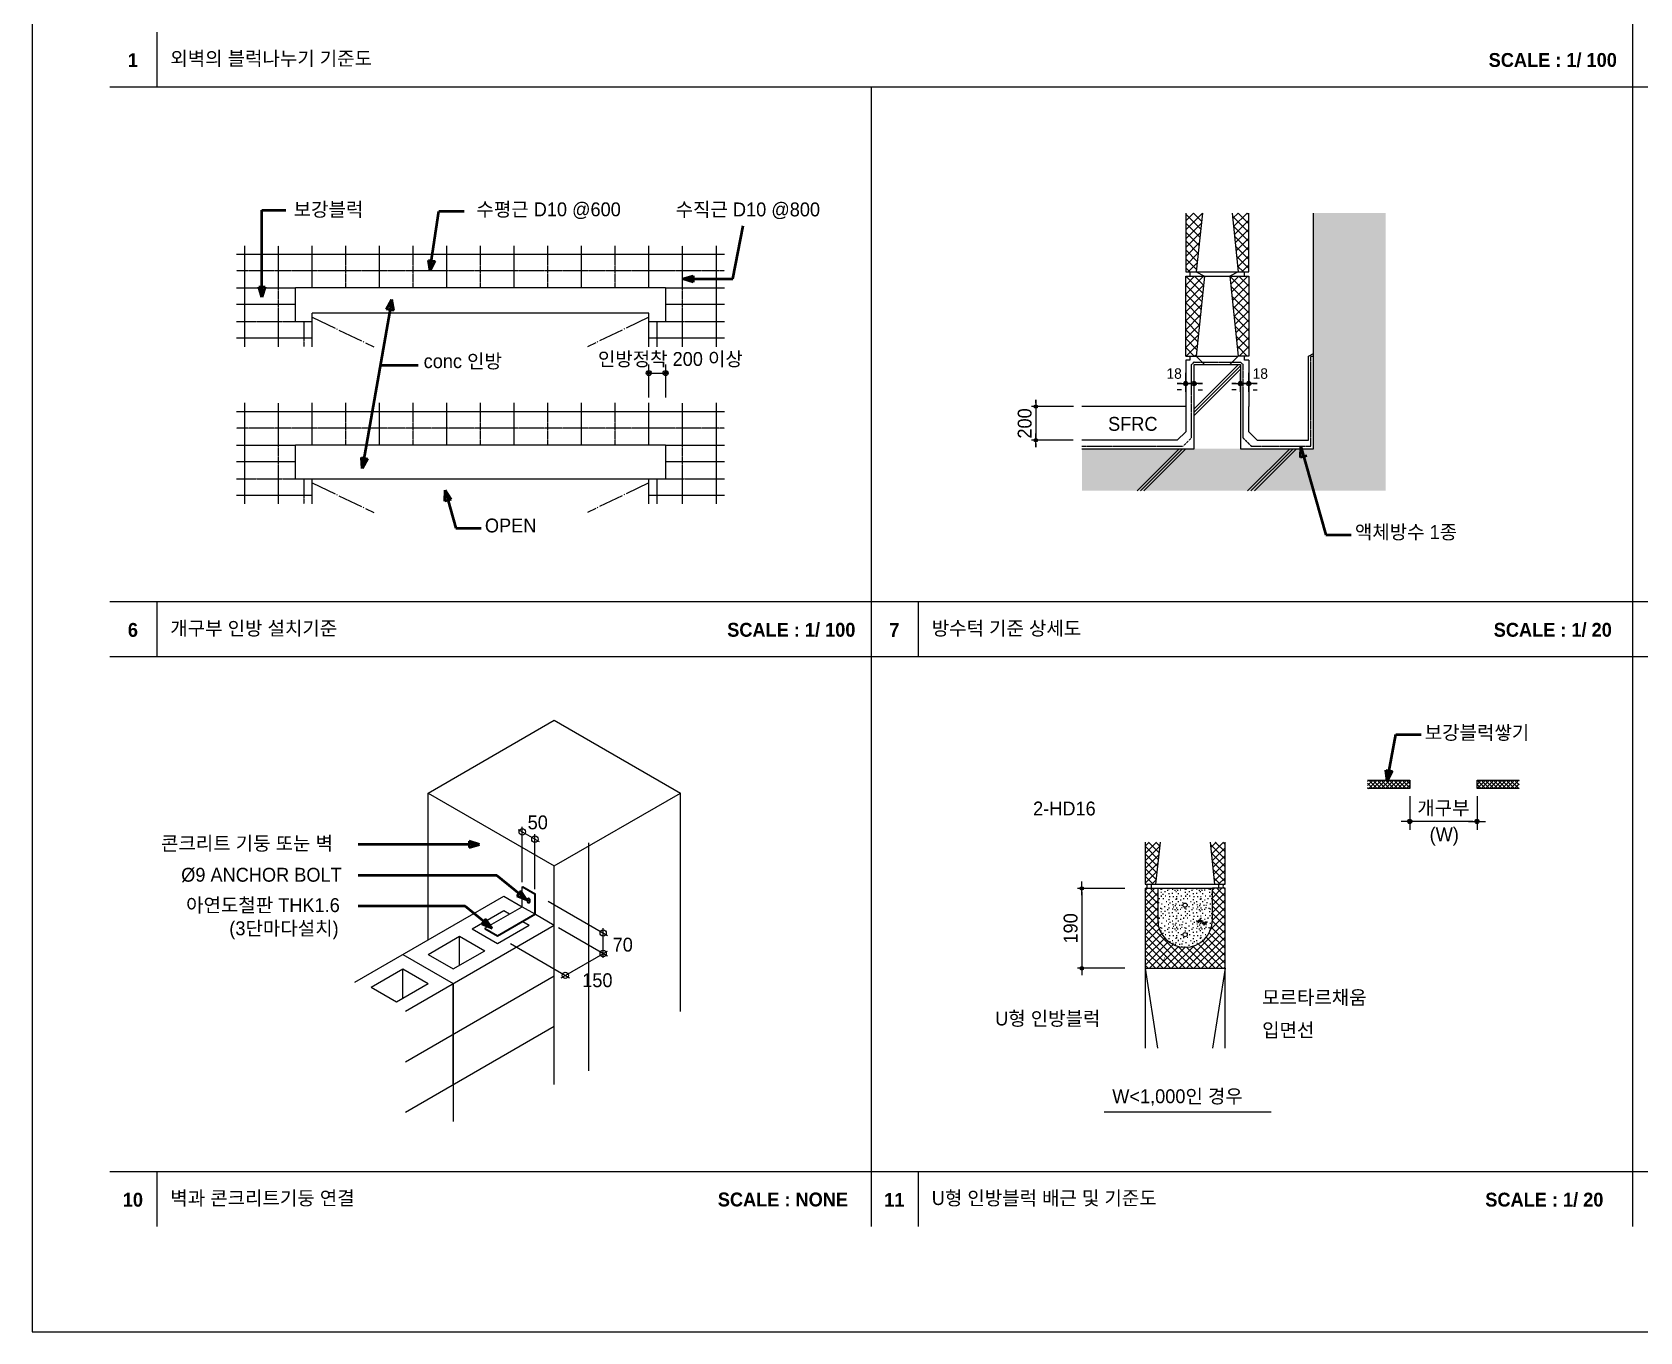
# Model space of a CAD drawing. Header units: millimetres. Extents: x 0 to 42000, y 0 to 29700.
# Drawn here: x 0 to 19108, y 0 to 15442 of the extents above; entities that cross this region are included whole.
import ezdxf
from ezdxf.enums import TextEntityAlignment as Align

# ---------------------------------------------------------------- set-up
doc = ezdxf.new("R2010")
doc.units = ezdxf.units.MM
doc.linetypes.add('CEN', pattern=[35, 30, -2, 1, -2])
doc.linetypes.add('DASH_3', pattern=[3, 2, -1])
for name, color, linetype in [('1', 1, 'Continuous'), ('3TEX', 3, 'Continuous'), ('4', 4, 'Continuous'), ('6', 6, 'Continuous'), ('7', 7, 'Continuous'), ('7DIM', 9, 'Continuous'), ('9', 9, 'Continuous'), ('A-steel', 3, 'Continuous'), ('AA-XXXX-SDET', 7, 'Continuous'), ('CEN', 1, 'CEN'), ('DIM', 7, 'Continuous'), ('HATCH', 8, 'Continuous'), ('SY', 1, 'Continuous'), ('WA2', 6, 'Continuous')]:
    doc.layers.add(name, color=color, linetype=linetype)
doc.styles.add('1', font='')
doc.styles.add('나눔고딕', font='')
doc.styles.add('돋움', font='')
doc.styles.get('1').set_extended_font_data('Dotum')
doc.styles.get('나눔고딕').set_extended_font_data('Dotum')
doc.styles.get('돋움').set_extended_font_data('Dotum')
doc.dimstyles.new('DIM1', dxfattribs={"dimtxt": 3.5, "dimasz": 0.8, "dimexe": 1, "dimexo": 3, "dimgap": 1, "dimtad": 1, "dimdec": 0, "dimzin": 1, "dimlunit": 6, "dimtxsty": '나눔고딕', "dimblk": 'DIMDOT', "dimcen": 1, "dimclrd": 256, "dimclre": 256, "dimclrt": 3, "dimadec": 0, "dimazin": 0, "dimtfac": 1, "dimtdec": 0, "dimtix": 1, "dimtmove": 2, "dimatfit": 3, "dimldrblk": 'DIMDOT', "dimfxl": 1, "dimtolj": 1, "dimarcsym": 0})
doc.dimstyles.new('SAMOO-3', dxfattribs={"dimscale": 300, "dimtxt": 3.0005, "dimasz": 1, "dimexe": 2, "dimexo": 2, "dimgap": 1, "dimtad": 1, "dimdec": 0, "dimdsep": 46, "dimlunit": 6, "dimtxsty": '1', "dimblk1": 'DIMDOT', "dimblk2": 'DIMDOT', "dimsah": 1, "dimcen": 2.5, "dimdle": 1.5, "dimclrd": 8, "dimclre": 8, "dimclrt": 3, "dimadec": 0, "dimazin": 0, "dimtfac": 1, "dimtdec": 0, "dimtix": 1, "dimtmove": 2, "dimatfit": 3, "dimldrblk": 'DIMDOT', "dimfxl": 1, "dimtvp": 1, "dimtolj": 1, "dimtzin": 0, "dimarcsym": 0})

# ---------------------------------------------------------------- blocks, each defined once
blk = doc.blocks.new('AUDIT_I_111115095846-1')
at = {"color": 0}
for p, q in [((29796.3, 15566.5), (29796.22, 15566.44)), ((29796.22, 15566.5), (30021.22, 15341.48)), ((29806.32, 15470.48), (29902.36, 15566.5)), ((30008.42, 15566.5), (29816.42, 15374.52)), ((30021.22, 15447.54), (29902.26, 15566.5)), ((30008.32, 15566.5), (30021.22, 15553.6)), ((30021.22, 15235.42), (29808.7, 15447.96)), ((29821.18, 15329.42), (30021.22, 15129.36)), ((29826.52, 15278.56), (30021.22, 15473.26)), ((30021.22, 15367.2), (29836.62, 15182.6)), ((30021.22, 15023.3), (29833.66, 15210.88)), ((29846.74, 15086.66), (30021.22, 15261.14)), ((30021.22, 15155.08), (29856.84, 14990.7)), ((29846.14, 15092.34), (30021.22, 14917.24)), ((30021.22, 14811.18), (29858.6, 14973.8)), ((29866.94, 14894.74), (30021.22, 15049.02)), ((30021.22, 14942.96), (29877.04, 14798.78)), ((29871.08, 14855.26), (30021.22, 14705.12)), ((30003.8, 14616.5), (29883.56, 14736.74)), ((29887.14, 14702.82), (30021.22, 14836.9)), ((30021.22, 14730.84), (29906.88, 14616.5)), ((29896.04, 14618.2), (29897.74, 14616.5)), ((30012.94, 14616.5), (30021.22, 14624.78))]:
    blk.add_line(p, q, dxfattribs=at)
blk = doc.blocks.new('AUDIT_I_111115095846-0')
at = {"color": 0}
for p, q in [((29483.42, 15566.5), (29271.22, 15354.32)), ((29271.22, 15460.38), (29377.36, 15566.5)), ((29271.3, 15566.5), (29271.22, 15566.44)), ((29271.22, 15566.5), (29474.78, 15362.92)), ((29484.9, 15458.86), (29377.26, 15566.5)), ((29483.32, 15566.5), (29495, 15554.82)), ((29271.22, 15248.26), (29485.26, 15462.3)), ((29464.68, 15266.96), (29271.22, 15460.44)), ((29271.22, 15354.38), (29454.58, 15171)), ((29472.78, 15343.76), (29271.22, 15142.2)), ((29444.48, 15075.04), (29271.22, 15248.32)), ((29271.22, 15036.14), (29460.3, 15225.22)), ((29271.22, 15142.26), (29434.38, 14979.08)), ((29447.82, 15106.68), (29271.22, 14930.08)), ((29424.28, 14883.12), (29271.22, 15036.2)), ((29271.22, 14824.02), (29435.34, 14988.14)), ((29271.22, 14930.14), (29414.18, 14787.16)), ((29422.86, 14869.6), (29271.22, 14717.96)), ((29404.08, 14691.22), (29271.22, 14824.08)), ((29271.22, 14718.02), (29372.74, 14616.5)), ((29275.82, 14616.5), (29410.38, 14751.06)), ((29397.9, 14632.52), (29381.88, 14616.5))]:
    blk.add_line(p, q, dxfattribs=at)
blk = doc.blocks.new('AUDIT_I_111115095846-2')
at = {"color": 0}
for p, q in [((29271.22, 16223.82), (29363.9, 16316.5)), ((29469.9, 16316.44), (29271.22, 16117.76)), ((29449.7, 16124.6), (29271.22, 16303.08)), ((29363.84, 16316.5), (29459.8, 16220.54)), ((29826.58, 16278), (30021.22, 16083.36)), ((29894.2, 16316.5), (29829.34, 16251.64)), ((29839.46, 16155.7), (30000.26, 16316.5)), ((30021.22, 16189.42), (29894.14, 16316.5)), ((30000.2, 16316.5), (30021.22, 16295.48)), ((29271.22, 16011.7), (29457.42, 16197.9)), ((29271.22, 16197.02), (29439.6, 16028.64)), ((29429.5, 15932.68), (29271.22, 16090.96)), ((29444.94, 16079.36), (29271.22, 15905.64)), ((30021.22, 15977.3), (29839.06, 16159.46)), ((30021.22, 16231.4), (29849.56, 16059.74)), ((29859.66, 15963.78), (30021.22, 16125.34)), ((29271.22, 15984.9), (29419.4, 15836.72)), ((29271.22, 15799.58), (29432.46, 15960.82)), ((29409.3, 15740.76), (29271.22, 15878.84)), ((29851.54, 16040.92), (30021.22, 15871.24)), ((30021.22, 15765.18), (29864.02, 15922.38)), ((30021.22, 16019.28), (29869.76, 15867.82)), ((29879.86, 15771.86), (30021.22, 15913.22)), ((29419.98, 15842.28), (29271.22, 15693.52)), ((29271.22, 15772.78), (29399.2, 15644.78)), ((29300.26, 15616.5), (29407.5, 15723.74)), ((29876.5, 15803.84), (30021.22, 15659.12)), ((29957.78, 15616.5), (29888.98, 15685.3)), ((30021.22, 15807.16), (29889.96, 15675.9)), ((29936.62, 15616.5), (30021.22, 15701.1)), ((29321.42, 15616.5), (29271.22, 15666.72))]:
    blk.add_line(p, q, dxfattribs=at)
blk = doc.blocks.new('DIMDOT')
at = {"color": 0}
blk.add_line((-2, 0), (2, 0), dxfattribs=at)
for radius in [0.5, 0.25]:
    blk.add_circle((0, 0), radius, dxfattribs=at)
blk = doc.blocks.new('*D3195')
at = {"layer": '7DIM', "lineweight": -2, "transparency": 16777216}
for p, q in [((12376, 10993), (11879, 10993)), ((11929, 11033), (11929, 11073)), ((11929, 10993), (11929, 10593)), ((12373, 10593), (11879, 10593)), ((11929, 10553), (11929, 10513))]:
    blk.add_line(p, q, dxfattribs=at)
at = {"layer": 'Defpoints', "color": 0, "transparency": 16777216}
for p in [(12526, 10993), (11929, 10593), (12523, 10593)]:
    blk.add_point(p, dxfattribs=at)
at = {"layer": '7DIM', "lineweight": -2, "transparency": 16777216, "xscale": 40, "yscale": 40, "zscale": 40}
for p, rotation in [((11929, 10993), 270), ((11929, 10593), 90)]:
    blk.add_blockref('DIMDOT', p, dxfattribs=dict(at, rotation=rotation))
at = {"layer": '7DIM', "color": 3, "transparency": 16777216, "insert": (11797, 10793), "char_height": 165, "attachment_point": 5, "rotation": 90, "style": '나눔고딕'}
blk.add_mtext('\\A1;200', dxfattribs=at)
blk = doc.blocks.new('*D3196')
at = {"layer": 'Defpoints', "color": 0, "transparency": 16777216}
for p in [(14360, 11267), (14360, 11067), (14460, 11067)]:
    blk.add_point(p, dxfattribs=at)
at = {"layer": 'DIM', "color": 8, "lineweight": -2, "transparency": 16777216}
for p, q in [((14360, 11167), (14360, 11367)), ((14460, 11167), (14460, 11367)), ((14310, 11267), (14260, 11267)), ((14460, 11267), (14360, 11267)), ((14510, 11267), (14560, 11267))]:
    blk.add_line(p, q, dxfattribs=at)
at = {"layer": 'DIM', "color": 8, "lineweight": -2, "transparency": 16777216, "xscale": 50, "yscale": 50, "zscale": 50}
blk.add_blockref('DIMDOT', (14360, 11267), dxfattribs=at)
at = {"layer": 'DIM', "color": 8, "lineweight": -2, "transparency": 16777216, "xscale": 50, "yscale": 50, "zscale": 50, "rotation": 180}
blk.add_blockref('DIMDOT', (14460, 11267), dxfattribs=at)
at = {"layer": 'DIM', "color": 3, "transparency": 16777216, "insert": (14597, 11385), "char_height": 125, "attachment_point": 5, "style": '1'}
blk.add_mtext('\\A1;18', dxfattribs=at)
blk = doc.blocks.new('*D3201')
at = {"layer": 'Defpoints', "color": 0, "transparency": 16777216}
for p in [(13810, 11267), (13710, 11067), (13810, 11067)]:
    blk.add_point(p, dxfattribs=at)
at = {"layer": 'DIM', "color": 8, "lineweight": -2, "transparency": 16777216}
for p, q in [((13710, 11167), (13710, 11367)), ((13810, 11167), (13810, 11367)), ((13660, 11267), (13610, 11267)), ((13710, 11267), (13810, 11267)), ((13860, 11267), (13910, 11267))]:
    blk.add_line(p, q, dxfattribs=at)
at = {"layer": 'DIM', "color": 8, "lineweight": -2, "transparency": 16777216, "xscale": 50, "yscale": 50, "zscale": 50}
blk.add_blockref('DIMDOT', (13710, 11267), dxfattribs=at)
at = {"layer": 'DIM', "color": 8, "lineweight": -2, "transparency": 16777216, "xscale": 50, "yscale": 50, "zscale": 50, "rotation": 180}
blk.add_blockref('DIMDOT', (13810, 11267), dxfattribs=at)
at = {"layer": 'DIM', "color": 3, "transparency": 16777216, "insert": (13573, 11385), "char_height": 125, "attachment_point": 5, "style": '1'}
blk.add_mtext('\\A1;18', dxfattribs=at)
blk = doc.blocks.new('*D3204')
at = {"layer": '7DIM', "lineweight": -2, "transparency": 16777216}
for p, q in [((12988, 5269), (12426, 5269)), ((12476, 5229), (12476, 4359)), ((12988, 4319), (12426, 4319))]:
    blk.add_line(p, q, dxfattribs=at)
at = {"layer": 'Defpoints', "color": 0, "transparency": 16777216}
for p in [(13138, 5269), (12476, 4319), (13138, 4319)]:
    blk.add_point(p, dxfattribs=at)
at = {"layer": '7DIM', "lineweight": -2, "transparency": 16777216, "xscale": 40, "yscale": 40, "zscale": 40}
for p, rotation in [((12476, 5269), 90), ((12476, 4319), 270)]:
    blk.add_blockref('DIMDOT', p, dxfattribs=dict(at, rotation=rotation))
at = {"layer": '7DIM', "color": 3, "transparency": 16777216, "insert": (12343, 4794), "char_height": 165, "attachment_point": 5, "rotation": 90, "style": '나눔고딕'}
blk.add_mtext('\\A1;190', dxfattribs=at)
blk = doc.blocks.new('AUDIT_I_111115095846-8')
at = {"color": 0}
for p, q in [((20262.2, 5041.48), (20197.98, 4977.26)), ((20197.98, 5026.74), (20212.72, 5041.48)), ((20261.18, 4941.48), (20197.98, 5004.7)), ((20210.66, 5041.48), (20310.66, 4941.48)), ((20211.68, 4941.48), (20311.68, 5041.48)), ((20360.14, 4941.48), (20260.14, 5041.48)), ((20361.16, 5041.48), (20261.16, 4941.48)), ((20309.62, 5041.48), (20409.62, 4941.48)), ((20310.64, 4941.48), (20410.64, 5041.48)), ((20459.1, 4941.48), (20359.1, 5041.48)), ((20460.12, 5041.48), (20360.12, 4941.48)), ((20408.58, 5041.48), (20508.58, 4941.48)), ((20409.6, 4941.48), (20509.6, 5041.48)), ((20558.06, 4941.48), (20458.06, 5041.48)), ((20559.08, 5041.48), (20459.08, 4941.48)), ((20507.54, 5041.48), (20607.54, 4941.48)), ((20508.56, 4941.48), (20608.56, 5041.48)), ((20657.02, 4941.48), (20557.02, 5041.48)), ((20658.04, 5041.48), (20558.04, 4941.48)), ((20606.5, 5041.48), (20697.98, 4950)), ((20607.52, 4941.48), (20697.98, 5031.94)), ((20697.98, 4999.48), (20655.98, 5041.48)), ((20697.98, 4982.46), (20657, 4941.48)), ((21548.68, 5041.48), (21497.98, 4990.78)), ((21497.98, 5040.26), (21499.2, 5041.48)), ((21497.98, 5040.64), (21597.14, 4941.48)), ((21547.66, 4941.48), (21497.98, 4991.16)), ((21498.16, 4941.48), (21598.16, 5041.48)), ((21646.62, 4941.48), (21546.62, 5041.48)), ((21647.64, 5041.48), (21547.64, 4941.48)), ((21596.1, 5041.48), (21696.1, 4941.48)), ((21597.12, 4941.48), (21697.12, 5041.48)), ((21745.58, 4941.48), (21645.58, 5041.48)), ((21746.6, 5041.48), (21646.6, 4941.48)), ((21695.06, 5041.48), (21795.06, 4941.48)), ((21696.08, 4941.48), (21796.08, 5041.48)), ((21844.54, 4941.48), (21744.54, 5041.48)), ((21845.56, 5041.48), (21745.56, 4941.48)), ((21794.02, 5041.48), (21894.02, 4941.48)), ((21795.04, 4941.48), (21895.04, 5041.48)), ((21943.5, 4941.48), (21843.5, 5041.48)), ((21944.52, 5041.48), (21844.52, 4941.48)), ((21892.98, 5041.48), (21992.98, 4941.48)), ((21894, 4941.48), (21994, 5041.48)), ((21997.98, 4985.96), (21942.46, 5041.48)), ((21997.98, 4995.98), (21943.48, 4941.48)), ((21991.94, 5041.48), (21997.98, 5035.44)), ((20197.98, 4955.22), (20211.7, 4941.48)), ((21497.98, 4941.68), (21498.18, 4941.48)), ((21992.96, 4941.48), (21997.98, 4946.5))]:
    blk.add_line(p, q, dxfattribs=at)
blk = doc.blocks.new('*D3173')
at = {"layer": 'Defpoints', "color": 0, "transparency": 16777216}
for p in [(16373, 6464), (17173, 6464), (16373, 6064)]:
    blk.add_point(p, dxfattribs=at)
at = {"layer": 'DIM', "color": 8, "lineweight": -2, "transparency": 16777216}
for p, q in [((16373, 6364), (16373, 5964)), ((17173, 6364), (17173, 5964)), ((17123, 6064), (16423, 6064))]:
    blk.add_line(p, q, dxfattribs=at)
at = {"layer": 'DIM', "color": 8, "lineweight": -2, "transparency": 16777216, "xscale": 50, "yscale": 50, "zscale": 50, "rotation": 180}
blk.add_blockref('DIMDOT', (16373, 6064), dxfattribs=at)
at = {"layer": 'DIM', "color": 8, "lineweight": -2, "transparency": 16777216, "xscale": 50, "yscale": 50, "zscale": 50}
blk.add_blockref('DIMDOT', (17173, 6064), dxfattribs=at)
at = {"layer": 'DIM', "color": 3, "transparency": 16777216, "insert": (16773, 6215), "char_height": 165, "attachment_point": 5, "style": '1'}
blk.add_mtext('\\A1;개구부', dxfattribs=at)

msp = doc.modelspace()

# ---------------------------------------------------------------- hatches: boundary and pattern name
h = msp.add_hatch(color=253)
h.dxf.hatch_style = 1
h.paths.add_polyline_path([(15228.9, 10493.1), (16088.6, 10493.1), (16088.6, 13293.1), (15228.9, 13293.1)])
h.paths.add_polyline_path([(12476.3, 10493.1), (16088.6, 10493.1), (16088.6, 9993.1), (12476.3, 9993.1)])
at = {"layer": 'AA-XXXX-SDET'}
h = msp.add_hatch(dxfattribs=at)
h.set_pattern_fill('N-SANDS01', color=8, scale=600, style=0, pattern_type=2)
h.set_pattern_definition([(75.0113, (13396.423, 4684.533), (288.31137, 1153.75806), [0.3, -3344.007]), (64.895, (13510.555, 4745.553), (288.3114, 692.2548), [0.3, -2038.296]), (35.004, (13348.195, 4604.913), (288.31137, 230.7516), [0.3, -2815.543]), (4.9899, (13552.555, 4795.353), (2594.802312, 230.751612), [0.3, -15917.1523]), (75.0113, (13581.883, 4785.627), (288.31137, 1153.75806), [0.3, -3344.007]), (64.895, (13313.275, 4573.61), (288.3114, 692.2548), [0.3, -2038.296]), (64.895, (13419.955, 4714.953), (288.3114, 692.2548), [0.3, -2038.296]), (30.0294, (13359.637, 4670.553), (3171.42505, 1846.0129), [0.3, -5993.916]), (4.9899, (13552.855, 4795.413), (2594.802312, 230.751612), [0.3, -15917.1523]), (64.895, (13494.895, 4784.133), (288.3114, 692.2548), [0.3, -2038.296]), (80.1104, (13595.035, 4768.353), (1441.55684, 8307.05804), [0.3, -10071.684]), (80.1104, (13563.355, 4588.533), (1441.55684, 8307.058043), [0.3, -10071.684]), (64.895, (13495.015, 4784.373), (288.3114, 692.2548), [0.3, -2038.296]), (64.895, (13594.88, 4677.033), (288.3114, 692.2548), [0.3, -2038.296]), (40.1918, (13386.325, 4639.113), (4901.29326, 4153.52902), [0.3, -6793.367]), (25.0267, (13600.561, 4709.133), (1441.55684, 692.25484), [0.3, -3817.925]), (64.895, (13424.515, 4794.46), (288.3114, 692.2548), [0.3, -2038.296]), (25.0267, (13374.535, 4576.797), (1441.55684, 692.25484), [0.3, -3817.925]), (64.895, (13519.495, 4707.753), (288.3114, 692.2548), [0.3, -2038.296]), (75.0113, (13523.27, 4635.687), (288.31137, 1153.75806), [0.3, -3344.007]), (64.895, (13556.815, 4615.46), (288.3114, 692.2548), [0.3, -2038.296]), (84.9891, (13503.985, 4614.503), (864.934104, 9922.31933), [0.3, -13203.0036]), (64.895, (13510.675, 4745.793), (288.3114, 692.2548), [0.3, -2038.296]), (64.895, (13332.673, 4650.213), (288.3114, 692.2548), [0.3, -2038.296]), (60.0294, (13440.139, 4736.337), (1441.55684, 2538.26774), [0.3, -3462.512]), (45.0127, (13332.6, 4743.393), (864.9341, 923.0064), [0.3, -1630.998]), (64.895, (13409.695, 4801.893), (288.3114, 692.2548), [0.3, -2038.296]), (64.895, (13420.063, 4715.253), (288.3114, 692.2548), [0.3, -2038.296]), (60.0294, (13440.289, 4736.595), (1441.55684, 2538.26774), [0.3, -3462.512]), (75.0113, (13463.371, 4767.357), (288.31137, 1153.75806), [0.3, -3344.007]), (75.0113, (13375.79, 4607.51), (288.31137, 1153.75806), [0.3, -3344.007]), (75.0113, (13441.411, 4687.137), (288.31137, 1153.75806), [0.3, -3344.007]), (45.013, (13511.443, 4671.92), (864.934, 923.0064), [0.3, -1630.998]), (84.9891, (13504.015, 4614.802), (864.934104, 9922.31933), [0.3, -13203.0036]), (75.0113, (13417.22, 4762.137), (288.31137, 1153.75806), [0.3, -3344.007]), (25.0267, (13600.315, 4709.013), (1441.55684, 692.25484), [0.3, -3817.925]), (84.9891, (13366.999, 4717.551), (864.934104, 9922.31933), [0.3, -13203.0036]), (0, (13551.57, 4649.13), (0, 230.75), [0, -288.31]), (64.895, (13594.495, 4622.793), (288.3114, 692.2548), [0.3, -2038.296]), (84.9891, (13325.749, 4786.113), (864.934104, 9922.31933), [0.3, -13203.0036]), (64.895, (13458.775, 4591.67), (288.3114, 692.2548), [0.3, -2038.296]), (80.1104, (13595.035, 4768.113), (1441.55684, 8307.05804), [0.3, -10071.684]), (64.895, (13312.65, 4683.573), (288.3114, 692.2548), [0.3, -2038.296]), (75.0113, (13375.735, 4607.223), (288.31137, 1153.75806), [0.3, -3344.007]), (75.0113, (13561.093, 4708.023), (288.31137, 1153.75806), [0.3, -3344.007]), (75.0113, (13441.333, 4686.843), (288.31137, 1153.75806), [0.3, -3344.007]), (40.1918, (13386.553, 4639.305), (4901.29326, 4153.52902), [0.3, -6793.367]), (80.1104, (13468.255, 4718.373), (1441.55684, 8307.058043), [0.3, -10071.684]), (14.938, (13551.25, 4750.575), (576.623, 230.752), [0.3, -894.886]), (0, (13480.9, 4649.93), (0, 230.75), [0.3, -288.01]), (64.895, (13313.395, 4573.88), (288.3114, 692.2548), [0.3, -2038.296]), (75.0113, (13417.141, 4761.849), (288.31137, 1153.75806), [0.3, -3344.007]), (64.895, (13424.635, 4794.753), (288.3114, 692.2548), [0.3, -2038.296]), (14.938, (13550.96, 4750.5), (576.623, 230.752), [0.3, -894.886]), (64.895, (13509.055, 4804.113), (288.3114, 692.2548), [0.3, -2038.296]), (64.895, (13312.525, 4683.273), (288.3114, 692.2548), [0.3, -2038.296]), (25.0267, (13358.749, 4788.933), (1441.55684, 692.25484), [0.3, -3817.925]), (80.1104, (13563.295, 4588.239), (1441.55684, 8307.058043), [0.3, -10071.684]), (75.0113, (13523.191, 4635.399), (288.31137, 1153.75806), [0.3, -3344.007]), (25.0267, (13358.473, 4788.813), (1441.55684, 692.25484), [0.3, -3817.925]), (64.895, (13586.335, 4604.265), (288.3114, 692.2548), [0.3, -2038.296]), (75.0113, (13463.45, 4767.645), (288.31137, 1153.75806), [0.3, -3344.007]), (80.1104, (13468.315, 4718.673), (1441.55684, 8307.058043), [0.3, -10071.684]), (30.0294, (13359.895, 4670.673), (3171.42505, 1846.0129), [0.3, -5993.916]), (75.0113, (13396.501, 4684.82), (288.31137, 1153.75806), [0.3, -3344.007]), (64.895, (13332.547, 4649.973), (288.3114, 692.2548), [0.3, -2038.296]), (64.895, (13458.655, 4591.395), (288.3114, 692.2548), [0.3, -2038.296]), (75.0113, (13581.805, 4785.339), (288.31137, 1153.75806), [0.3, -3344.007]), (84.9891, (13367.029, 4717.845), (864.934104, 9922.31933), [0.3, -13203.0036]), (64.895, (13594.735, 4676.733), (288.3114, 692.2548), [0.3, -2038.296]), (64.895, (13409.815, 4802.133), (288.3114, 692.2548), [0.3, -2038.296]), (35.004, (13348.435, 4605.093), (288.31137, 230.7516), [0.3, -2815.543]), (64.895, (13594.375, 4622.523), (288.3114, 692.2548), [0.3, -2038.296]), (75.0113, (13561.171, 4708.317), (288.31137, 1153.75806), [0.3, -3344.007]), (84.9891, (13325.7226, 4785.813), (864.934104, 9922.31933), [0.3, -13203.0036]), (45.0127, (13424.755, 4623.123), (864.9341, 923.0064), [0.3, -1630.998])])
h.paths.add_polyline_path([(13678.1, 5069.5, -1), (13728.1, 5069.5, -1)], flags=16)
h.paths.add_polyline_path([(13728.1, 4719.5, -1), (13678.1, 4719.5, -1)], flags=16)
edge = h.paths.add_edge_path()
edge.add_line((14028.1, 5269.5), (13378.1, 5269.5))
edge.add_line((13378.1, 5269.5), (13378.1, 4894.5))
edge.add_arc((13703.1, 4894.5), 325, 180, 360)
edge.add_line((14028.1, 4894.5), (14028.1, 5269.5))
at = {"layer": 'HATCH'}
h = msp.add_hatch(dxfattribs=at)
h.set_pattern_fill('ANSI37', color=256, scale=500, style=0)
h.set_pattern_definition([(45, (-14615.56, 644.1), (-44.19417, 44.19417), []), (135, (-14615.56, 644.1), (-44.19417, -44.19417), [])])
h.paths.add_polyline_path([(14178.1, 5269.5), (14028.1, 5269.5), (14028.1, 4894.5, -1), (13378.1, 4894.5), (13378.1, 5269.5), (13228.1, 5269.5), (13228.1, 4319.5), (14178.1, 4319.5)])
h.paths.add_polyline_path([(13353.1, 5319.5), (13405.7, 5819.5), (13228.1, 5819.5), (13228.1, 5319.5)])
h.paths.add_polyline_path([(14000.4, 5819.5), (14053.1, 5319.5), (14178.1, 5319.5), (14178.1, 5819.5)])

# ---------------------------------------------------------------- linework, layer by layer
for p, q in [((15198.9, 11593.1), (15228.9, 11593.1)), ((5824.8, 5344.5), (5824.8, 5998.4)), ((5974.8, 5257.9), (5974.8, 5911.8)), ((6133.5, 5115.5), (6836.7, 4709.5)), ((6255.8, 4802.4), (6836.7, 4467)), ((6786.7, 4443.3), (6786.7, 4796.1)), ((5683.5, 4613.2), (6386.7, 4207.2))]:
    msp.add_line(p, q)
at = {"color": 0, "linetype": 'ByBlock'}
for p, q in [((13710.2, 11293.8), (13710.2, 11393.8)), ((13810.2, 11293.8), (13810.2, 11393.8)), ((14360.2, 11293.8), (14360.2, 11393.8)), ((14460.2, 11293.8), (14460.2, 11393.8)), ((13660.2, 11193.8), (13610.2, 11193.8)), ((13860.2, 11193.8), (13910.2, 11193.8)), ((14310.2, 11193.8), (14260.2, 11193.8)), ((14510.2, 11193.8), (14560.2, 11193.8))]:
    msp.add_line(p, q, dxfattribs=at)
at = {"linetype": 'Continuous'}
msp.add_line((6613.8, 5808.3), (6613.8, 3099.8), dxfattribs=at)
msp.add_lwpolyline([(0, 0), (42000, 0), (42000, 29700), (0, 29700)], close=True)
at = {"color": 6}
for centre in [(5824.8, 5940.6), (5974.8, 5854), (6786.7, 4738.4), (6786.7, 4495.9), (6336.7, 4236.1)]:
    msp.add_circle(centre, 37.5, dxfattribs=at)
at = {"layer": '1', "color": 1}
for p, q in [((13303.1, 5269.5), (13303.1, 5319.5)), ((14103.1, 5269.5), (14103.1, 5319.5))]:
    msp.add_line(p, q, dxfattribs=at)
at = {"layer": '1'}
for p, q in [((13228.1, 4319.5), (13376, 3369.5)), ((14178.1, 4319.5), (14030.1, 3369.5))]:
    msp.add_line(p, q, dxfattribs=at)
for centre, start, end in [((13228.1, 5294.5), 270, 90), ((14178.1, 5294.5), 90, 270)]:
    msp.add_arc(centre, 25, start, end, dxfattribs=at)
at = {"layer": '3TEX', "linetype": 'Continuous'}
msp.add_line((12741.4, 2613.5), (14725.6, 2613.5), dxfattribs=at)
at = {"layer": '4', "color": 7, "linetype": 'DASH_3'}
for p, q in [((13810.2, 11523.1), (13780.2, 11493.1)), ((13780.2, 10623.1), (13780.2, 11493.1)), ((13810.2, 11523.1), (14360.2, 11523.1)), ((14360.2, 11523.1), (14390.2, 11493.1)), ((14390.2, 11493.1), (14390.2, 10623.1)), ((15198.9, 10523.1), (15198.9, 11593.1)), ((12476.3, 10523.1), (13680.2, 10523.1)), ((13680.2, 10523.1), (13780.2, 10623.1)), ((14390.2, 10623.1), (14490.2, 10523.1)), ((14490.2, 10523.1), (15198.9, 10523.1))]:
    msp.add_line(p, q, dxfattribs=at)
at = {"layer": '4', "color": 6}
for p, q in [((15168.9, 11593.1), (15228.9, 11623.5)), ((15168.9, 10593.1), (15168.9, 11593.1)), ((13710.2, 10993.1), (13710.2, 10693.1)), ((14460.2, 10693.1), (14460.2, 10993.1)), ((13610.1, 10593.1), (12476.3, 10593.1)), ((13710.2, 10693.1), (13610.2, 10593.1)), ((14460.2, 10693.1), (14560.2, 10593.1)), ((14560.2, 10593.1), (15168.9, 10593.1))]:
    msp.add_line(p, q, dxfattribs=at)
at = {"layer": '6', "color": 6}
for p, q in [((4705.8, 6401), (6205.8, 7267)), ((6205.8, 7267), (7705.8, 6401)), ((4705.8, 4658.1), (4705.8, 6401)), ((7705.8, 3806.7), (7705.8, 6401)), ((5230.8, 4788), (5530.8, 4614.8)), ((5530.8, 4614.8), (5905.8, 4831.3)), ((4705.8, 4484.9), (5005.8, 4311.7)), ((5005.8, 4311.7), (5380.8, 4528.2))]:
    msp.add_line(p, q, dxfattribs=at)
at = {"layer": '6', "color": 7}
for p, q in [((15872.8, 6555), (16372.8, 6555)), ((16372.8, 6555), (16372.8, 6455)), ((17172.8, 6455), (17172.8, 6555)), ((17172.8, 6555), (17672.8, 6555)), ((4705.8, 6401), (6205.8, 5535)), ((6205.8, 5535), (7705.8, 6401)), ((16372.8, 6455), (15872.8, 6455)), ((17672.8, 6455), (17172.8, 6455)), ((5774.8, 5969.5), (6024.8, 5825.2)), ((6205.8, 2940.7), (6205.8, 5535)), ((3835.7, 4155.7), (5605.8, 5177.7)), ((5605.8, 5177.7), (5824.8, 5051.2)), ((5230.8, 4788), (5605.8, 5004.5)), ((5605.8, 5004.5), (5674.8, 4964.6)), ((4435.7, 3809.3), (6205.8, 4831.3)), ((5830.8, 4874.6), (5905.8, 4831.3)), ((5980.8, 4961.2), (6205.8, 4831.3)), ((4705.8, 4484.9), (5080.8, 4701.4)), ((5080.8, 4701.4), (5380.8, 4528.2)), ((5080.8, 4355), (5080.8, 4701.4)), ((4405.8, 4484.9), (5005.8, 4138.5)), ((6286.7, 4207.2), (6836.7, 4524.8)), ((4030.8, 4095.2), (4405.8, 4311.7)), ((4405.8, 4311.7), (4705.8, 4138.5)), ((4405.8, 3965.2), (4405.8, 4311.7)), ((4435.7, 3209.3), (6205.8, 4231.3)), ((4030.8, 4095.2), (4330.8, 3921.9)), ((4330.8, 3921.9), (4705.8, 4138.5)), ((5005.8, 2938.5), (5005.8, 4138.5)), ((5005.8, 4138.5), (5005.8, 2499.8)), ((4435.7, 2609.3), (6205.8, 3631.3))]:
    msp.add_line(p, q, dxfattribs=at)
at = {"layer": '6'}
for p, q in [((5824.8, 5286.8), (5830.8, 5290.3)), ((5824.8, 5051.2), (5824.8, 5286.8)), ((5824.8, 5286.8), (5974.8, 5200.2)), ((5830.8, 5290.3), (5980.8, 5203.7)), ((5974.8, 5200.2), (5980.8, 5203.7)), ((5974.8, 4964.6), (5974.8, 5200.2)), ((5980.8, 4961.2), (5980.8, 5203.7)), ((5380.8, 4794.9), (5824.8, 5051.2)), ((5824.8, 5051.2), (5974.8, 4964.6)), ((5887.3, 5146.7), (5893.3, 5150.2)), ((5380.8, 4794.9), (5530.8, 4708.3)), ((5380.8, 4794.9), (5380.8, 4788)), ((5380.8, 4788), (5530.8, 4701.4)), ((5530.8, 4708.3), (5974.8, 4964.6)), ((5530.8, 4701.4), (5980.8, 4961.2)), ((5530.8, 4708.3), (5530.8, 4701.4))]:
    msp.add_line(p, q, dxfattribs=at)
for points in [[(5880.4, 5120, 0.0651289), (5883.5, 5109.6, 0.0779117), (5888.5, 5102, 0.1071771), (5895.5, 5097, 0.1441235), (5902, 5096.2, 0.1441235), (5907.8, 5099, 0.1071771), (5912.8, 5106, 0.0779117), (5915, 5114.8, 0.0651289), (5914.7, 5125.7, 0.0651289), (5911.5, 5136.1, 0.0779117), (5906.5, 5143.7, 0.1071771), (5899.5, 5148.7, 0.1441235), (5893.1, 5149.5, 0.1441235), (5887.3, 5146.7, 0.1071771), (5882.3, 5139.7, 0.0779117), (5880, 5130.9, 0.0651289)], [(5886.1, 5121.9, 0.0651289), (5889.3, 5111.5, 0.0779117), (5894.3, 5103.9, 0.1071771), (5901.3, 5098.9, 0.1441235), (5907.7, 5098.1, 0.1441235), (5913.6, 5100.9, 0.1071771), (5918.6, 5107.9, 0.0779117), (5920.8, 5116.8, 0.0651289), (5920.4, 5127.6, 0.0651289), (5917.3, 5138, 0.0779117), (5912.3, 5145.7, 0.1071771), (5905.3, 5150.7, 0.1441235), (5898.8, 5151.5, 0.1441235), (5893, 5148.6, 0.1071771), (5888, 5141.6, 0.0779117), (5885.8, 5132.8, 0.0651289)]]:
    msp.add_lwpolyline(points, format="xyb", close=True, dxfattribs=at)
msp.add_circle((5898.5, 5123.4), 5, dxfattribs=at)
at = {"layer": '7', "color": 6}
for p, q in [((13710.2, 13293.1), (13710.2, 12593.1)), ((13908.8, 13293.1), (13835.2, 12593.1)), ((14261.5, 13293.1), (14335.2, 12593.1)), ((14460.2, 12593.1), (14460.2, 13293.1)), ((13710.2, 12593.1), (13835.2, 12593.1)), ((13710.2, 11593.1), (13710.2, 12543.1)), ((13710.2, 12543.1), (13935.2, 12543.1)), ((13760.2, 12593.1), (13760.2, 12543.1)), ((13835.2, 12593.1), (13935.2, 12543.1)), ((13935.2, 12543.1), (13835.2, 11593.1)), ((14335.2, 12593.1), (14235.2, 12543.1)), ((14235.2, 12543.1), (14335.2, 11593.1)), ((14235.2, 12543.1), (14460.2, 12543.1)), ((14335.2, 12593.1), (14460.2, 12593.1)), ((14410.2, 12543.1), (14410.2, 12593.1)), ((14460.2, 12543.1), (14460.2, 11593.1)), ((13710.2, 11593.1), (13835.2, 11593.1)), ((13710.2, 11543.1), (13710.2, 10993.1)), ((13760.2, 11543.1), (13710.2, 11543.1)), ((13760.2, 11593.1), (13760.2, 11543.1)), ((13835.2, 11593.1), (14335.2, 11593.1)), ((14460.2, 11593.1), (14335.2, 11593.1)), ((14410.2, 11543.1), (14410.2, 11593.1)), ((14460.2, 11543.1), (14410.2, 11543.1)), ((14460.2, 11543.1), (14460.2, 10993.1)), ((13710.2, 10993.1), (12476.3, 10993.1))]:
    msp.add_line(p, q, dxfattribs=at)
at = {"layer": '7', "color": 10}
for p, q in [((15228.9, 10493.1), (15228.9, 13293.1)), ((13810.2, 11493.1), (14360.2, 11493.1)), ((13810.2, 10493.1), (13810.2, 11493.1)), ((14360.2, 11493.1), (14360.2, 10493.1)), ((12476.3, 10493.1), (13810.2, 10493.1)), ((14360.2, 10493.1), (15228.9, 10493.1))]:
    msp.add_line(p, q, dxfattribs=at)
at = {"layer": '7', "color": 7}
for p, q in [((2429.4, 12804.7), (8229.4, 12804.7)), ((2529.4, 11704.7), (2529.4, 12904.7)), ((3329.4, 12404.7), (3329.4, 12904.7)), ((4129.4, 12404.7), (4129.4, 12904.7)), ((4929.4, 12404.7), (4929.4, 12904.7)), ((5729.4, 12404.7), (5729.4, 12904.7)), ((6529.4, 12404.7), (6529.4, 12904.7)), ((7329.4, 12404.7), (7329.4, 12904.7)), ((8129.4, 12904.7), (8129.4, 11704.7)), ((13835.2, 12593.1), (14335.2, 12593.1)), ((13935.2, 12543.1), (14235.2, 12543.1)), ((2429.4, 12404.7), (3129.4, 12404.7)), ((3129.4, 12004.7), (3129.4, 12404.7)), ((7529.4, 12404.7), (3129.4, 12404.7)), ((7529.4, 12404.7), (7529.4, 12004.7)), ((7529.4, 12404.7), (8229.4, 12404.7)), ((3129.4, 12204.7), (2429.4, 12204.7)), ((7329.4, 12104.7), (3329.4, 12104.7)), ((3329.4, 12004.7), (3329.4, 12104.7)), ((7329.4, 12004.7), (7329.4, 12104.7)), ((8229.4, 12204.7), (7529.4, 12204.7)), ((3129.4, 12004.7), (3329.4, 12004.7)), ((3329.4, 11704.7), (3329.4, 12004.7)), ((7329.4, 12004.7), (7529.4, 12004.7)), ((7329.4, 11704.7), (7329.4, 12004.7)), ((3329.4, 11804.7), (2429.4, 11804.7)), ((8229.4, 11804.7), (7329.4, 11804.7)), ((13835.2, 11593.1), (13935.2, 11493.1)), ((14335.2, 11593.1), (14235.2, 11493.1)), ((2429.4, 10936.3), (8229.4, 10936.3)), ((2529.4, 9836.3), (2529.4, 11036.3)), ((3329.4, 10536.3), (3329.4, 11036.3)), ((4129.4, 10536.3), (4129.4, 11036.3)), ((4929.4, 10536.3), (4929.4, 11036.3)), ((5729.4, 10536.3), (5729.4, 11036.3)), ((6529.4, 10536.3), (6529.4, 11036.3)), ((7329.4, 10536.3), (7329.4, 11036.3)), ((8129.4, 11036.3), (8129.4, 9836.3)), ((2429.4, 10536.3), (3129.4, 10536.3)), ((7529.4, 10536.3), (3129.4, 10536.3)), ((3129.4, 10136.3), (3129.4, 10536.3)), ((7529.4, 10536.3), (7529.4, 10136.3)), ((7529.4, 10536.3), (8229.4, 10536.3)), ((3129.4, 10336.3), (2429.4, 10336.3)), ((8229.4, 10336.3), (7529.4, 10336.3)), ((3129.4, 10136.3), (7529.4, 10136.3)), ((3329.4, 9836.3), (3329.4, 10136.3)), ((7329.4, 9836.3), (7329.4, 10136.3)), ((3329.4, 9936.3), (2429.4, 9936.3)), ((8229.4, 9936.3), (7329.4, 9936.3))]:
    msp.add_line(p, q, dxfattribs=at)
at = {"layer": '7', "color": 6, "linetype": 'DASH_3'}
for p, q in [((2929.4, 11704.7), (2929.4, 12904.7)), ((3729.4, 12404.7), (3729.4, 12904.7)), ((4529.4, 12404.7), (4529.4, 12904.7)), ((5329.4, 12404.7), (5329.4, 12904.7)), ((6129.4, 12404.7), (6129.4, 12904.7)), ((6929.4, 12404.7), (6929.4, 12904.7)), ((7729.4, 11704.7), (7729.4, 12904.7)), ((8229.4, 12604.7), (2429.4, 12604.7)), ((2429.4, 12004.7), (3129.4, 12004.7)), ((3229.4, 12004.7), (3229.4, 11704.7)), ((7429.4, 11704.7), (7429.4, 12004.7)), ((7529.4, 12004.7), (8229.4, 12004.7)), ((2929.4, 9836.3), (2929.4, 11036.3)), ((3729.4, 10536.3), (3729.4, 11036.3)), ((4529.4, 10536.3), (4529.4, 11036.3)), ((5329.4, 10536.3), (5329.4, 11036.3)), ((6129.4, 10536.3), (6129.4, 11036.3)), ((6929.4, 10536.3), (6929.4, 11036.3)), ((7729.4, 9836.3), (7729.4, 11036.3)), ((8229.4, 10736.3), (2429.4, 10736.3)), ((2429.4, 10136.3), (3129.4, 10136.3)), ((7429.4, 9836.3), (7429.4, 10136.3)), ((7529.4, 10136.3), (8229.4, 10136.3))]:
    msp.add_line(p, q, dxfattribs=at)
at = {"layer": '7', "color": 8}
for p, q in [((14336.4, 11493.1), (13810.2, 10966.9)), ((14360.2, 11476.9), (13810.2, 10926.9)), ((14360.2, 11436.9), (13810.2, 10886.9)), ((13633.5, 10493.1), (13133.5, 9993.1)), ((13173.5, 9993.1), (13673.5, 10493.1)), ((13713.5, 10493.1), (13213.5, 9993.1)), ((14946.4, 10493.1), (14446.4, 9993.1)), ((14486.4, 9993.1), (14986.4, 10493.1)), ((15026.4, 10493.1), (14526.4, 9993.1))]:
    msp.add_line(p, q, dxfattribs=at)
at = {"layer": '7', "color": 7, "linetype": 'DASH_3'}
msp.add_line((3229.4, 10136.3), (3229.4, 9836.3), dxfattribs=at)
at = {"layer": '9'}
for p, q in [((19025, 1252.7), (19025, 28502.7)), ((1485, 14790.8), (1485, 15440.8)), ((925, 14793.4), (37125, 14793.4)), ((9975, 1252.7), (9975, 14793.4)), ((37125, 8673), (925, 8673)), ((1485, 8020.4), (1485, 8670.4)), ((10535, 8020.4), (10535, 8670.4)), ((925, 8023), (37125, 8023)), ((37125, 1902.7), (925, 1902.7)), ((1485, 1250), (1485, 1900)), ((10535, 1250), (10535, 1900))]:
    msp.add_line(p, q, dxfattribs=at)
at = {"layer": 'A-steel'}
for centre in [(13703.1, 5069.5), (13703.1, 4719.5)]:
    msp.add_circle(centre, 25, dxfattribs=at)
at = {"layer": 'CEN', "color": 1, "linetype": 'CEN', "ltscale": 10}
for p, q in [((3329.4, 12054.7), (4059.2, 11704.7)), ((7329.4, 12054.7), (6599.6, 11704.7)), ((3329.4, 10086.3), (4059.2, 9736.3)), ((7329.4, 10086.3), (6599.6, 9736.3))]:
    msp.add_line(p, q, dxfattribs=at)
at = {"layer": 'Defpoints', "color": 0, "linetype": 'ByBlock'}
for p in [(13810.2, 11493.1), (13810.2, 11493.1), (13835.2, 11593.1), (13710.2, 11193.8), (13810.2, 11193.8), (13810.2, 11193.8), (14360.2, 11193.8), (14460.2, 11193.8), (14460.2, 11193.8)]:
    msp.add_point(p, dxfattribs=at)
at = {"layer": 'DIM'}
for p, q in [((7329.4, 11101.3), (7329.4, 11492)), ((7529.4, 11492), (7529.4, 11101.3)), ((7329.4, 11392), (7529.4, 11392))]:
    msp.add_line(p, q, dxfattribs=at)
for centre, radius in [((7329.4, 11392), 30), ((7329.4, 11392), 15), ((7529.4, 11392), 30), ((7529.4, 11392), 15)]:
    msp.add_circle(centre, radius, dxfattribs=at)
at = {"layer": 'SY', "lineweight": 50}
for p, q in [((2731.2, 13327.4), (3015.7, 13327.4)), ((2731.2, 12292.2), (2731.2, 13327.4)), ((4726.2, 12604.7), (4835.3, 13314.6)), ((4835.3, 13314.6), (5135.3, 13314.6)), ((8328.6, 12509.9), (8451.8, 13142.6)), ((4705.3, 12733.5), (4784.9, 12721.3)), ((4705.3, 12733.5), (4726.2, 12604.7)), ((4784.9, 12721.3), (4726.2, 12604.7)), ((7729.4, 12509.9), (7854.4, 12547.4)), ((7854.4, 12472.4), (7729.4, 12509.9)), ((7729.4, 12509.9), (8328.6, 12509.9)), ((7854.4, 12547.4), (7854.4, 12472.4)), ((2693.7, 12417.2), (2768.7, 12417.2)), ((2731.2, 12292.2), (2693.7, 12417.2)), ((2768.7, 12417.2), (2731.2, 12292.2)), ((4276.2, 12264.5), (3921.6, 10259.7)), ((4211.5, 12151.1), (4276.2, 12264.5)), ((4298, 12135.8), (4276.2, 12264.5)), ((4297.9, 12136.5), (4211.5, 12151.1)), ((4138.7, 11487.1), (4589.8, 11487.1)), ((15076.5, 10390), (15080.4, 10520.4)), ((15080.4, 10520.4), (15376.4, 9471)), ((3913.2, 10390), (3986.3, 10373.1)), ((3921.6, 10259.7), (3913.2, 10390)), ((3986.3, 10373.1), (3921.6, 10259.7)), ((15148.9, 10409.4), (15076.5, 10390)), ((4906.4, 9869.5), (4910.2, 10000)), ((4910.2, 10000), (4978.8, 9888.9)), ((4910.2, 10000), (5036.4, 9549.2)), ((4978.8, 9888.9), (4906.4, 9869.5)), ((5036.4, 9549.2), (5336.4, 9549.2)), ((15376.4, 9471), (15676.4, 9471)), ((16103.7, 6543.5), (16207.6, 7097.7)), ((16207.6, 7097.7), (16507.6, 7097.7)), ((16103.7, 6543.5), (16088.5, 6673.1)), ((16088.5, 6673.1), (16162.4, 6660)), ((16162.4, 6660), (16103.7, 6543.5)), ((5318.2, 5790.6), (3876.4, 5790.6)), ((5318.2, 5790.6), (5193.2, 5828.1)), ((5193.2, 5828.1), (5193.2, 5753.1)), ((5193.2, 5753.1), (5318.2, 5790.6)), ((5523.2, 5420.5), (3876.4, 5420.5)), ((5880, 5130.9), (5523.2, 5420.5)), ((5807.7, 5239.6), (5759.9, 5181.8)), ((5759.9, 5181.8), (5880, 5130.9)), ((5880, 5130.9), (5807.7, 5239.6)), ((5145.4, 5055.7), (3876.4, 5055.7)), ((5465.7, 4795.7), (5145.4, 5055.7)), ((5393.4, 4904.4), (5345.6, 4846.7)), ((5345.6, 4846.7), (5465.7, 4795.7)), ((5465.7, 4795.7), (5393.4, 4904.4))]:
    msp.add_line(p, q, dxfattribs=at)
for points in [[(13706.1, 5112.9, 0, 50, 0), (13663.2, 5256.6, 0, 0, 0), (13378, 6196.6, 0, 0, 0), (12879.1, 6196.6, 0, 0, 0)], [(13908.1, 4857.4, 0, 50, 0), (13908.1, 4707.4, 0, 0, 0), (13908.1, 3960.7, 0, 0, 0), (14571.8, 3960.7, 0, 0, 0)], [(13440.2, 4409.5, 0, 50, 0), (13397.3, 4265.8, 0, 0, 0), (13189.6, 3706.1, 0, 0, 0), (12879.1, 3706.1, 0, 0, 0)], [(14178.1, 3573.5, 0, 50, 0), (14328.1, 3573.5, 0, 0, 0), (14571.8, 3573.5, 0, 0, 0)]]:
    msp.add_lwpolyline(points, format="xyseb", dxfattribs=at)
for centre, radius, start, end in [((13879.9, 4853.7), 28.5, 31.1533, 171.42945), ((13928.6, 4880.3), 27, 204.85658, 352.81906)]:
    msp.add_arc(centre, radius, start, end, dxfattribs=at)
at = {"layer": 'WA2'}
for p, q in [((13228.1, 5819.5), (13228.1, 5319.5)), ((13405.7, 5819.5), (13353.1, 5319.5)), ((14000.4, 5819.5), (14053.1, 5319.5)), ((14178.1, 5319.5), (14178.1, 5819.5)), ((13228.1, 5319.5), (13353.1, 5319.5)), ((13228.1, 5269.5), (13228.1, 3369.5)), ((13228.1, 5269.5), (14028.1, 5269.5)), ((13353.1, 5319.5), (14053.1, 5319.5)), ((13378.1, 5269.5), (13378.1, 4894.5)), ((14028.1, 4894.5), (14028.1, 5269.5)), ((14178.1, 5269.5), (14028.1, 5269.5)), ((14053.1, 5319.5), (14178.1, 5319.5)), ((14178.1, 3369.5), (14178.1, 5269.5)), ((13228.1, 4319.5), (14178.1, 4319.5))]:
    msp.add_line(p, q, dxfattribs=at)
msp.add_arc((13703.1, 4894.5), 325, 180, 0, dxfattribs=at)

# ---------------------------------------------------------------- block references
at = {"layer": '6', "color": 8}
msp.add_blockref('AUDIT_I_111115095846-8', (-4325.2, 1513.5), dxfattribs=at)
at = {"layer": '7', "color": 8}
for name in ['AUDIT_I_111115095846-2', 'AUDIT_I_111115095846-0', 'AUDIT_I_111115095846-1']:
    msp.add_blockref(name, (-15561.1, -3023.4), dxfattribs=at)

# ---------------------------------------------------------------- texts
at = {"layer": '3TEX', "linetype": 'Continuous', "style": '돋움'}
for s, p in [('외벽의 블럭나누기 기준도', (1642.1, 14997.8)), ('개구부 인방 설치기준', (1642.1, 8227.4)), ('방수턱 기준 상세도', (10692.1, 8227.4)), ('벽과 콘크리트기둥 연결', (1642.1, 1457)), ('U형 인방블럭 배근 및 기준도', (10692.1, 1457))]:
    msp.add_text(s, height=165, dxfattribs=at).set_placement(p, align=Align.BOTTOM_LEFT)
for s, p in [('보강블럭', (3108.3, 13253)), ('수평근 D10 @600', (5279.9, 13254.4)), ('수직근 D10 @800', (7647.9, 13253.4)), ('인방정착 200 이상', (6723.8, 11476.5)), ('conc 인방', (4653.5, 11450.5)), ('SFRC', (12787.8, 10705.5)), ('OPEN', (5381.3, 9498.1)), ('액체방수 1종', (15721.3, 9419.9)), ('보강블럭쌓기', (16551, 7037.7)), ('2-HD16', (11896.4, 6135.2)), ('(W)', (16609.2, 5827.9)), ('콘크리트 기둥 또눈 벽', (1531.4, 5721.1)), ('Ø9 ANCHOR BOLT', (1771.8, 5348.2)), ('아연도철판 THK1.6', (1829.4, 4987.5)), ('(3단마다설치)', (2343.2, 4712.3)), ('모르타르채움', (14618.5, 3890.2)), ('U형 인방블럭', (11445.7, 3640.1)), ('입면선', (14618.5, 3503)), ('W<1,000인 경우', (12837.5, 2716.5))]:
    msp.add_text(s, height=165, dxfattribs=at).set_placement(p)
for s, p in [('50', (6009.2, 6053.2)), ('70', (7019.4, 4600.6)), ('150', (6717.9, 4177.8))]:
    msp.add_text(s, height=165, dxfattribs=at).set_placement(p, align=Align.MIDDLE_CENTER)
at = {"layer": '3TEX', "linetype": 'Continuous', "char_height": 165, "attachment_point": 5, "style": '1'}
for s, insert, width in [('{\\fGulim|b1|i0|c129|p50;1}', (1197.4, 15109.3), 360), ('{\\fGulim|b1|i0|c129|p50;SCALE : 1/ 100}', (18073, 15109.3), 2015.68), ('{\\fGulim|b1|i0|c129|p50;6}', (1197.4, 8338.9), 360), ('{\\fGulim|b1|i0|c129|p50;SCALE : 1/ 100}', (9023, 8338.9), 2015.68), ('{\\fGulim|b1|i0|c129|p50;7}', (10247.4, 8338.9), 360), ('{\\fGulim|b1|i0|c129|p50;SCALE : 1/ 20}', (18073, 8338.9), 2015.68), ('{\\fGulim|b1|i0|c129|p50;10}', (1197.4, 1568.5), 360), ('{\\fGulim|b1|i0|c129|p50;SCALE : NONE}', (8923.1, 1571.2), 2015.68), ('{\\fGulim|b1|i0|c129|p50;11}', (10247.4, 1568.5), 360), ('{\\fGulim|b1|i0|c129|p50;SCALE : 1/ 20}', (17973.1, 1568.5), 2015.68)]:
    msp.add_mtext(s, dxfattribs=dict(at, insert=insert, width=width))

# ---------------------------------------------------------------- dimensions: what is measured, and where the dimension line sits
at = {"layer": '7DIM'}
for base, p1, p2, text, picture, middle in [((11929.2, 10593.1), (12526, 10993.1), (12522.9, 10593.1), '200', '*D3195', (11796.5, 10793.1)), ((12475.7, 4319.5), (13138.1, 5269.5), (13138.1, 4319.5), '190', '*D3204', (12343.1, 4794.5))]:
    dim = msp.add_linear_dim(base=base, p1=p1, p2=p2, angle=90, text=text, dimstyle='DIM1', override={"dimscale": 50, "dimtxt": 3.3}, dxfattribs=at)
    dim.commit()
    dim.dimension.update_dxf_attribs({"geometry": picture, "text_midpoint": middle})
at = {"layer": 'DIM'}
dim = msp.add_linear_dim(base=(13810.2, 11266.8), p1=(13710.2, 11066.8), p2=(13810.2, 11066.8), angle=180, text='18', dimstyle='SAMOO-3', override={"dimscale": 50, "dimtxt": 2.5}, dxfattribs=at)
dim.commit()
dim.dimension.update_dxf_attribs({"geometry": '*D3201', "text_midpoint": (13573.2, 11385), "dimtype": 160})
dim = msp.add_linear_dim(base=(14360.2, 11266.8), p1=(14460.2, 11066.8), p2=(14360.2, 11066.8), text='18', dimstyle='SAMOO-3', override={"dimscale": 50, "dimtxt": 2.5}, dxfattribs=at)
dim.commit()
dim.dimension.update_dxf_attribs({"geometry": '*D3196', "text_midpoint": (14597.2, 11385), "dimtype": 160})
dim = msp.add_linear_dim(base=(16372.8, 6063.5), p1=(17172.8, 6463.5), p2=(16372.8, 6463.5), text='개구부', dimstyle='SAMOO-3', override={"dimscale": 50, "dimtxt": 3.3}, dxfattribs=at)
dim.commit()
dim.dimension.update_dxf_attribs({"geometry": '*D3173', "text_midpoint": (16772.8, 6214.8)})

doc.saveas('drawing.dxf')
